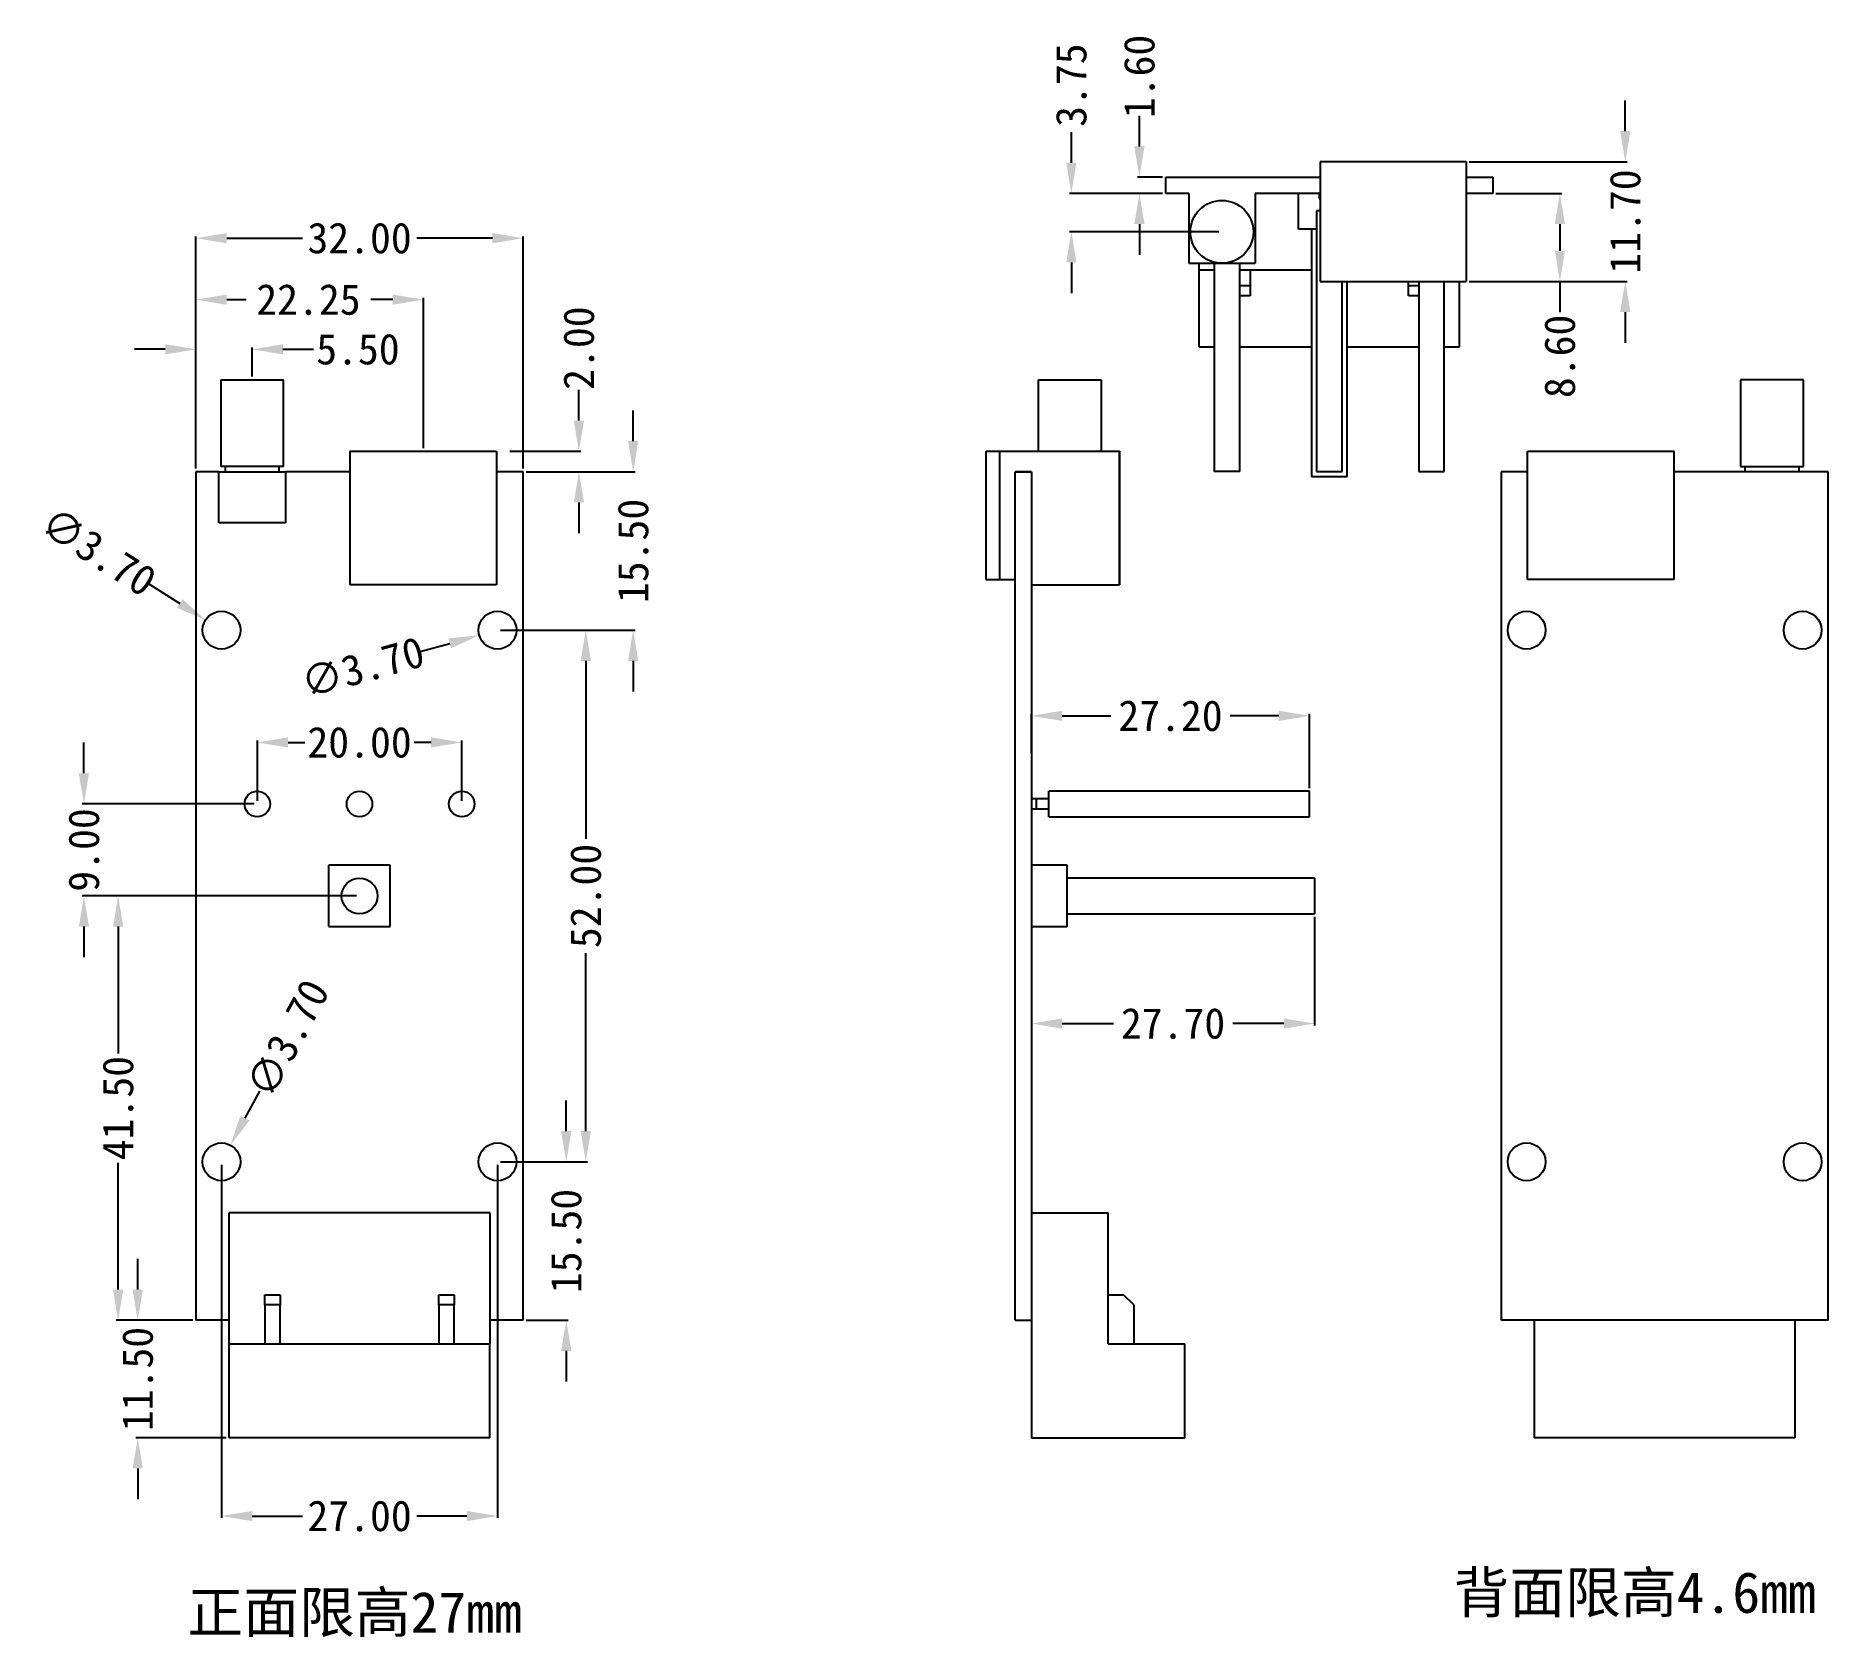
# Model space of a CAD drawing. Header units: millimetres. Extents: x 313 to 489, y 252 to 408.
import ezdxf

# ---------------------------------------------------------------- set-up
doc = ezdxf.new("R2010")
doc.units = ezdxf.units.MM
doc.layers.add('1', color=7, linetype='Continuous', true_color=0xffffff)
doc.dimstyles.get("Standard").update_dxf_attribs({"dimtxt": 3, "dimasz": 3, "dimexe": 0.18, "dimexo": 0.3, "dimgap": 0.09, "dimtad": 0, "dimzin": 0, "dimdsep": 46, "dimtxsty": 'Standard', "dimcen": 0, "dimclrd": 3, "dimclre": 3, "dimclrt": 4, "dimadec": 0, "dimazin": 0, "dimtfac": 1, "dimtofl": 0, "dimtmove": 0, "dimatfit": 3, "dimfxl": 1, "dimtolj": 1, "dimtzin": 0, "dimarcsym": 0})

# ---------------------------------------------------------------- blocks, each defined once
blk = doc.blocks.new('*D1')
at = {"color": 3, "linetype": 'ByBlock', "lineweight": -2, "transparency": 16777216}
for p, q in [((329.1, 366.15), (329.1, 388.87)), ((332.1, 388.69), (339.51, 388.69)), ((358.1, 388.69), (350.69, 388.69)), ((361.1, 366.15), (361.1, 388.87))]:
    blk.add_line(p, q, dxfattribs=at)
at = {"color": 3, "linetype": 'ByBlock', "lineweight": -3, "transparency": 16777216}
for points in [[(332.1, 389.19), (332.1, 388.19), (329.1, 388.69)], [(358.1, 389.19), (358.1, 388.19), (361.1, 388.69)]]:
    blk.add_solid(points, dxfattribs=at)
at = {"layer": 'Defpoints', "color": 0, "linetype": 'ByBlock', "lineweight": -3, "transparency": 16777216}
for p in [(361.1, 388.69), (329.1, 365.85), (361.1, 365.85)]:
    blk.add_point(p, dxfattribs=at)
at = {"color": 4, "linetype": 'ByBlock', "lineweight": -3, "transparency": 16777216, "insert": (345.1, 388.69), "char_height": 3, "attachment_point": 5}
blk.add_mtext('\\A1;32.00', dxfattribs=at)
blk = doc.blocks.new('*D2')
at = {"color": 3, "linetype": 'ByBlock', "lineweight": -2, "transparency": 16777216}
for p, q in [((358.9, 350.35), (367.41, 350.35)), ((367.23, 347.35), (367.23, 329.94)), ((367.23, 301.35), (367.23, 318.76)), ((358.9, 298.35), (367.41, 298.35))]:
    blk.add_line(p, q, dxfattribs=at)
at = {"color": 3, "linetype": 'ByBlock', "lineweight": -3, "transparency": 16777216}
for points in [[(366.73, 347.35), (367.73, 347.35), (367.23, 350.35)], [(366.73, 301.35), (367.73, 301.35), (367.23, 298.35)]]:
    blk.add_solid(points, dxfattribs=at)
at = {"layer": 'Defpoints', "color": 0, "linetype": 'ByBlock', "lineweight": -3, "transparency": 16777216}
for p in [(358.6, 350.35), (367.23, 350.35), (358.6, 298.35)]:
    blk.add_point(p, dxfattribs=at)
at = {"color": 4, "linetype": 'ByBlock', "lineweight": -3, "transparency": 16777216, "insert": (367.23, 324.35), "char_height": 3, "attachment_point": 5, "rotation": 90}
blk.add_mtext('\\A1;52.00', dxfattribs=at)
blk = doc.blocks.new('*D3')
at = {"color": 3, "linetype": 'ByBlock', "lineweight": -2, "transparency": 16777216}
for p, q in [((365.32, 301.35), (365.32, 304.35)), ((359.2, 298.35), (365.5, 298.35)), ((361.4, 282.85), (365.5, 282.85)), ((365.32, 279.85), (365.32, 276.85))]:
    blk.add_line(p, q, dxfattribs=at)
at = {"color": 3, "linetype": 'ByBlock', "lineweight": -3, "transparency": 16777216}
for points in [[(364.82, 301.35), (365.82, 301.35), (365.32, 298.35)], [(364.82, 279.85), (365.82, 279.85), (365.32, 282.85)]]:
    blk.add_solid(points, dxfattribs=at)
at = {"layer": 'Defpoints', "color": 0, "linetype": 'ByBlock', "lineweight": -3, "transparency": 16777216}
for p in [(358.9, 298.35), (361.1, 282.85), (365.32, 282.85)]:
    blk.add_point(p, dxfattribs=at)
at = {"color": 4, "linetype": 'ByBlock', "lineweight": -3, "transparency": 16777216, "insert": (365.32, 290.6), "char_height": 3, "attachment_point": 5, "rotation": 90}
blk.add_mtext('\\A1;15.50', dxfattribs=at)
blk = doc.blocks.new('*D4')
at = {"color": 3, "linetype": 'ByBlock', "lineweight": -2, "transparency": 16777216}
for p, q in [((371.87, 368.85), (371.87, 371.85)), ((361.4, 365.85), (372.05, 365.85)), ((358.9, 350.35), (372.05, 350.35)), ((371.87, 347.35), (371.87, 344.35))]:
    blk.add_line(p, q, dxfattribs=at)
at = {"color": 3, "linetype": 'ByBlock', "lineweight": -3, "transparency": 16777216}
for points in [[(371.37, 368.85), (372.37, 368.85), (371.87, 365.85)], [(371.37, 347.35), (372.37, 347.35), (371.87, 350.35)]]:
    blk.add_solid(points, dxfattribs=at)
at = {"layer": 'Defpoints', "color": 0, "linetype": 'ByBlock', "lineweight": -3, "transparency": 16777216}
for p in [(361.1, 365.85), (371.87, 365.85), (358.6, 350.35)]:
    blk.add_point(p, dxfattribs=at)
at = {"color": 4, "linetype": 'ByBlock', "lineweight": -3, "transparency": 16777216, "insert": (371.87, 358.1), "char_height": 3, "attachment_point": 5, "rotation": 90}
blk.add_mtext('\\A1;15.50', dxfattribs=at)
blk = doc.blocks.new('*D5')
at = {"color": 3, "linetype": 'ByBlock', "lineweight": -2, "transparency": 16777216}
for p, q in [((344.8, 324.35), (321.3, 324.35)), ((321.48, 321.35), (321.48, 308.94)), ((321.48, 285.85), (321.48, 298.26)), ((328.8, 282.85), (321.3, 282.85))]:
    blk.add_line(p, q, dxfattribs=at)
at = {"color": 3, "linetype": 'ByBlock', "lineweight": -3, "transparency": 16777216}
for points in [[(320.98, 321.35), (321.98, 321.35), (321.48, 324.35)], [(320.98, 285.85), (321.98, 285.85), (321.48, 282.85)]]:
    blk.add_solid(points, dxfattribs=at)
at = {"layer": 'Defpoints', "color": 0, "linetype": 'ByBlock', "lineweight": -3, "transparency": 16777216}
for p in [(345.1, 324.35), (321.48, 282.85), (329.1, 282.85)]:
    blk.add_point(p, dxfattribs=at)
at = {"color": 4, "linetype": 'ByBlock', "lineweight": -3, "transparency": 16777216, "insert": (321.48, 303.6), "char_height": 3, "attachment_point": 5, "rotation": 90}
blk.add_mtext('\\A1;41.50', dxfattribs=at)
blk = doc.blocks.new('*D6')
at = {"color": 3, "linetype": 'ByBlock', "lineweight": -2, "transparency": 16777216}
for p, q in [((318.14, 336.35), (318.14, 339.35)), ((334.8, 333.35), (317.96, 333.35)), ((344.8, 324.35), (317.96, 324.35)), ((318.14, 321.35), (318.14, 318.35))]:
    blk.add_line(p, q, dxfattribs=at)
at = {"color": 3, "linetype": 'ByBlock', "lineweight": -3, "transparency": 16777216}
for points in [[(317.64, 336.35), (318.64, 336.35), (318.14, 333.35)], [(317.64, 321.35), (318.64, 321.35), (318.14, 324.35)]]:
    blk.add_solid(points, dxfattribs=at)
at = {"layer": 'Defpoints', "color": 0, "linetype": 'ByBlock', "lineweight": -3, "transparency": 16777216}
for p in [(318.14, 333.35), (335.1, 333.35), (345.1, 324.35)]:
    blk.add_point(p, dxfattribs=at)
at = {"color": 4, "linetype": 'ByBlock', "lineweight": -3, "transparency": 16777216, "insert": (318.14, 328.85), "char_height": 3, "attachment_point": 5, "rotation": 90}
blk.add_mtext('\\A1;9.00', dxfattribs=at)
blk = doc.blocks.new('*D7')
at = {"color": 3, "linetype": 'ByBlock', "lineweight": -2, "transparency": 16777216}
for p, q in [((331.6, 298.05), (331.6, 263.52)), ((358.6, 298.05), (358.6, 263.52)), ((334.6, 263.7), (339.51, 263.7)), ((355.6, 263.7), (350.69, 263.7))]:
    blk.add_line(p, q, dxfattribs=at)
at = {"color": 3, "linetype": 'ByBlock', "lineweight": -3, "transparency": 16777216}
for points in [[(334.6, 264.2), (334.6, 263.2), (331.6, 263.7)], [(355.6, 264.2), (355.6, 263.2), (358.6, 263.7)]]:
    blk.add_solid(points, dxfattribs=at)
at = {"layer": 'Defpoints', "color": 0, "linetype": 'ByBlock', "lineweight": -3, "transparency": 16777216}
for p in [(331.6, 298.35), (358.6, 298.35), (358.6, 263.7)]:
    blk.add_point(p, dxfattribs=at)
at = {"color": 4, "linetype": 'ByBlock', "lineweight": -3, "transparency": 16777216, "insert": (345.1, 263.7), "char_height": 3, "attachment_point": 5}
blk.add_mtext('\\A1;27.00', dxfattribs=at)
blk = doc.blocks.new('*D8')
at = {"color": 3, "linetype": 'ByBlock', "lineweight": -2, "transparency": 16777216}
for p, q in [((323.4, 285.85), (323.4, 288.85)), ((328.8, 282.85), (323.22, 282.85)), ((332.05, 271.35), (323.22, 271.35)), ((323.4, 268.35), (323.4, 265.35))]:
    blk.add_line(p, q, dxfattribs=at)
at = {"color": 3, "linetype": 'ByBlock', "lineweight": -3, "transparency": 16777216}
for points in [[(322.9, 285.85), (323.9, 285.85), (323.4, 282.85)], [(322.9, 268.35), (323.9, 268.35), (323.4, 271.35)]]:
    blk.add_solid(points, dxfattribs=at)
at = {"layer": 'Defpoints', "color": 0, "linetype": 'ByBlock', "lineweight": -3, "transparency": 16777216}
for p in [(329.1, 282.85), (323.4, 271.35), (332.35, 271.35)]:
    blk.add_point(p, dxfattribs=at)
at = {"color": 4, "linetype": 'ByBlock', "lineweight": -3, "transparency": 16777216, "insert": (323.4, 277.1), "char_height": 3, "attachment_point": 5, "rotation": 90}
blk.add_mtext('\\A1;11.50', dxfattribs=at)
blk = doc.blocks.new('*D9')
at = {"color": 3, "linetype": 'ByBlock', "lineweight": -2, "transparency": 16777216}
for p, q in [((335.1, 333.65), (335.1, 339.55)), ((338.1, 339.37), (339.76, 339.37)), ((352.1, 339.37), (350.44, 339.37)), ((355.1, 333.65), (355.1, 339.55))]:
    blk.add_line(p, q, dxfattribs=at)
at = {"color": 3, "linetype": 'ByBlock', "lineweight": -3, "transparency": 16777216}
for points in [[(338.1, 339.87), (338.1, 338.87), (335.1, 339.37)], [(352.1, 339.87), (352.1, 338.87), (355.1, 339.37)]]:
    blk.add_solid(points, dxfattribs=at)
at = {"layer": 'Defpoints', "color": 0, "linetype": 'ByBlock', "lineweight": -3, "transparency": 16777216}
for p in [(355.1, 339.37), (335.1, 333.35), (355.1, 333.35)]:
    blk.add_point(p, dxfattribs=at)
at = {"color": 4, "linetype": 'ByBlock', "lineweight": -3, "transparency": 16777216, "insert": (345.1, 339.37), "char_height": 3, "attachment_point": 5}
blk.add_mtext('\\A1;20.00', dxfattribs=at)
blk = doc.blocks.new('*D10')
at = {"color": 3, "linetype": 'ByBlock', "lineweight": -2, "transparency": 16777216}
for p, q in [((329.1, 366.15), (329.1, 382.86)), ((332.1, 382.68), (334.01, 382.68)), ((348.35, 382.68), (346.19, 382.68)), ((351.35, 368.15), (351.35, 382.86))]:
    blk.add_line(p, q, dxfattribs=at)
at = {"color": 3, "linetype": 'ByBlock', "lineweight": -3, "transparency": 16777216}
for points in [[(332.1, 383.18), (332.1, 382.18), (329.1, 382.68)], [(348.35, 383.18), (348.35, 382.18), (351.35, 382.68)]]:
    blk.add_solid(points, dxfattribs=at)
at = {"layer": 'Defpoints', "color": 0, "linetype": 'ByBlock', "lineweight": -3, "transparency": 16777216}
for p in [(351.35, 382.68), (351.35, 367.85), (329.1, 365.85)]:
    blk.add_point(p, dxfattribs=at)
at = {"color": 4, "linetype": 'ByBlock', "lineweight": -3, "transparency": 16777216, "insert": (340.1, 382.68), "char_height": 3, "attachment_point": 5}
blk.add_mtext('\\A1;22.25', dxfattribs=at)
blk = doc.blocks.new('*D11')
at = {"color": 3, "linetype": 'ByBlock', "lineweight": -2, "transparency": 16777216}
for p, q in [((326.1, 377.82), (323.1, 377.82)), ((329.1, 366.45), (329.1, 378)), ((334.6, 375.15), (334.6, 378)), ((337.6, 377.82), (340.6, 377.82))]:
    blk.add_line(p, q, dxfattribs=at)
at = {"color": 3, "linetype": 'ByBlock', "lineweight": -3, "transparency": 16777216}
for points in [[(326.1, 378.32), (326.1, 377.32), (329.1, 377.82)], [(337.6, 378.32), (337.6, 377.32), (334.6, 377.82)]]:
    blk.add_solid(points, dxfattribs=at)
at = {"layer": 'Defpoints', "color": 0, "linetype": 'ByBlock', "lineweight": -3, "transparency": 16777216}
for p in [(334.6, 377.82), (334.6, 374.85), (329.1, 366.15)]:
    blk.add_point(p, dxfattribs=at)
at = {"color": 4, "linetype": 'ByBlock', "lineweight": -3, "transparency": 16777216, "insert": (344.94, 377.82), "char_height": 3, "attachment_point": 5}
blk.add_mtext('\\A1;5.50', dxfattribs=at)
blk = doc.blocks.new('*D12')
at = {"color": 3, "linetype": 'ByBlock', "lineweight": -2, "transparency": 16777216}
for p, q in [((366.56, 370.85), (366.56, 373.85)), ((359.8, 367.85), (366.74, 367.85)), ((361.7, 365.85), (366.74, 365.85)), ((366.56, 362.85), (366.56, 359.85))]:
    blk.add_line(p, q, dxfattribs=at)
at = {"color": 3, "linetype": 'ByBlock', "lineweight": -3, "transparency": 16777216}
for points in [[(366.06, 370.85), (367.06, 370.85), (366.56, 367.85)], [(366.06, 362.85), (367.06, 362.85), (366.56, 365.85)]]:
    blk.add_solid(points, dxfattribs=at)
at = {"layer": 'Defpoints', "color": 0, "linetype": 'ByBlock', "lineweight": -3, "transparency": 16777216}
for p in [(359.5, 367.85), (366.56, 367.85), (361.4, 365.85)]:
    blk.add_point(p, dxfattribs=at)
at = {"color": 4, "linetype": 'ByBlock', "lineweight": -3, "transparency": 16777216, "insert": (366.56, 377.94), "char_height": 3, "attachment_point": 5, "rotation": 90}
blk.add_mtext('\\A1;2.00', dxfattribs=at)
blk = doc.blocks.new('*D13')
at = {"color": 3, "linetype": 'ByBlock', "lineweight": -2, "transparency": 16777216}
blk.add_line((324.49, 354.88), (327.51, 352.96), dxfattribs=at)
at = {"color": 3, "linetype": 'ByBlock', "lineweight": -3, "transparency": 16777216}
blk.add_solid([(327.78, 353.38), (327.24, 352.54), (330.04, 351.34)], dxfattribs=at)
at = {"layer": 'Defpoints', "color": 0, "linetype": 'ByBlock', "lineweight": -3, "transparency": 16777216}
for p in [(330.04, 351.34), (333.15, 349.35)]:
    blk.add_point(p, dxfattribs=at)
at = {"color": 4, "linetype": 'ByBlock', "lineweight": -3, "transparency": 16777216, "insert": (319.57, 358.02), "char_height": 3, "attachment_point": 5, "rotation": 327.4483}
blk.add_mtext('\\A1;∅3.70', dxfattribs=at)
blk = doc.blocks.new('*D14')
at = {"color": 3, "linetype": 'ByBlock', "lineweight": -2, "transparency": 16777216}
for p, q in [((410.83, 321.05), (410.83, 311.69)), ((438.53, 322.3), (438.53, 311.69)), ((413.83, 311.87), (418.84, 311.87)), ((435.53, 311.87), (430.52, 311.87))]:
    blk.add_line(p, q, dxfattribs=at)
at = {"color": 3, "linetype": 'ByBlock', "lineweight": -3, "transparency": 16777216}
for points in [[(413.83, 312.37), (413.83, 311.37), (410.83, 311.87)], [(435.53, 312.37), (435.53, 311.37), (438.53, 311.87)]]:
    blk.add_solid(points, dxfattribs=at)
at = {"layer": 'Defpoints', "color": 0, "linetype": 'ByBlock', "lineweight": -3, "transparency": 16777216}
for p in [(410.83, 321.35), (438.53, 322.6), (438.53, 311.87)]:
    blk.add_point(p, dxfattribs=at)
at = {"color": 4, "linetype": 'ByBlock', "lineweight": -3, "transparency": 16777216, "insert": (424.68, 311.87), "char_height": 3, "attachment_point": 5}
blk.add_mtext('\\A1;27.70', dxfattribs=at)
blk = doc.blocks.new('*D15')
at = {"color": 3, "linetype": 'ByBlock', "lineweight": -2, "transparency": 16777216}
for p, q in [((410.83, 338.34), (410.83, 342.15)), ((413.83, 341.97), (418.59, 341.97)), ((435.03, 341.97), (430.27, 341.97)), ((438.03, 334.9), (438.03, 342.15))]:
    blk.add_line(p, q, dxfattribs=at)
at = {"color": 3, "linetype": 'ByBlock', "lineweight": -3, "transparency": 16777216}
for points in [[(413.83, 342.47), (413.83, 341.47), (410.83, 341.97)], [(435.03, 342.47), (435.03, 341.47), (438.03, 341.97)]]:
    blk.add_solid(points, dxfattribs=at)
at = {"layer": 'Defpoints', "color": 0, "linetype": 'ByBlock', "lineweight": -3, "transparency": 16777216}
for p in [(438.03, 341.97), (410.83, 338.04), (438.03, 334.6)]:
    blk.add_point(p, dxfattribs=at)
at = {"color": 4, "linetype": 'ByBlock', "lineweight": -3, "transparency": 16777216, "insert": (424.43, 341.97), "char_height": 3, "attachment_point": 5}
blk.add_mtext('\\A1;27.20', dxfattribs=at)
blk = doc.blocks.new('*D16')
at = {"color": 3, "linetype": 'ByBlock', "lineweight": -2, "transparency": 16777216}
blk.add_line((351.03, 348.27), (353.92, 349.06), dxfattribs=at)
at = {"color": 3, "linetype": 'ByBlock', "lineweight": -3, "transparency": 16777216}
blk.add_solid([(353.79, 349.54), (354.05, 348.58), (356.81, 349.86)], dxfattribs=at)
at = {"layer": 'Defpoints', "color": 0, "linetype": 'ByBlock', "lineweight": -3, "transparency": 16777216}
for p in [(360.38, 350.84), (356.81, 349.86)]:
    blk.add_point(p, dxfattribs=at)
at = {"color": 4, "linetype": 'ByBlock', "lineweight": -3, "transparency": 16777216, "insert": (345.4, 346.72), "char_height": 3, "attachment_point": 5, "rotation": 15.3792}
blk.add_mtext('\\A1;∅3.70', dxfattribs=at)
blk = doc.blocks.new('*D17')
at = {"color": 3, "linetype": 'ByBlock', "lineweight": -2, "transparency": 16777216}
blk.add_line((335.31, 305.27), (333.89, 302.62), dxfattribs=at)
at = {"color": 3, "linetype": 'ByBlock', "lineweight": -3, "transparency": 16777216}
blk.add_solid([(333.45, 302.86), (334.33, 302.39), (332.47, 299.98)], dxfattribs=at)
at = {"layer": 'Defpoints', "color": 0, "linetype": 'ByBlock', "lineweight": -3, "transparency": 16777216}
for p in [(332.47, 299.98), (330.72, 296.72)]:
    blk.add_point(p, dxfattribs=at)
at = {"color": 4, "linetype": 'ByBlock', "lineweight": -3, "transparency": 16777216, "insert": (338.07, 310.41), "char_height": 3, "attachment_point": 5, "rotation": 61.7949}
blk.add_mtext('\\A1;∅3.70', dxfattribs=at)
blk = doc.blocks.new('*D18')
at = {"color": 3, "linetype": 'ByBlock', "lineweight": -2, "transparency": 16777216}
for p, q in [((414.73, 396.07), (414.73, 399.07)), ((423.66, 393.07), (414.55, 393.07)), ((429.16, 389.32), (414.55, 389.32)), ((414.73, 386.32), (414.73, 383.32))]:
    blk.add_line(p, q, dxfattribs=at)
at = {"color": 3, "linetype": 'ByBlock', "lineweight": -3, "transparency": 16777216}
for points in [[(414.23, 396.07), (415.23, 396.07), (414.73, 393.07)], [(414.23, 386.32), (415.23, 386.32), (414.73, 389.32)]]:
    blk.add_solid(points, dxfattribs=at)
at = {"layer": 'Defpoints', "color": 0, "linetype": 'ByBlock', "lineweight": -3, "transparency": 16777216}
for p in [(414.73, 393.07), (423.96, 393.07), (429.46, 389.32)]:
    blk.add_point(p, dxfattribs=at)
at = {"color": 4, "linetype": 'ByBlock', "lineweight": -3, "transparency": 16777216, "insert": (414.73, 403.66), "char_height": 3, "attachment_point": 5, "rotation": 90}
blk.add_mtext('\\A1;3.75', dxfattribs=at)
blk = doc.blocks.new('*D19')
at = {"color": 3, "linetype": 'ByBlock', "lineweight": -2, "transparency": 16777216}
for p, q in [((421.39, 397.67), (421.39, 400.67)), ((423.66, 394.67), (421.21, 394.67)), ((423.66, 393.07), (421.21, 393.07)), ((421.39, 390.07), (421.39, 387.07))]:
    blk.add_line(p, q, dxfattribs=at)
at = {"color": 3, "linetype": 'ByBlock', "lineweight": -3, "transparency": 16777216}
for points in [[(420.89, 397.67), (421.89, 397.67), (421.39, 394.67)], [(420.89, 390.07), (421.89, 390.07), (421.39, 393.07)]]:
    blk.add_solid(points, dxfattribs=at)
at = {"layer": 'Defpoints', "color": 0, "linetype": 'ByBlock', "lineweight": -3, "transparency": 16777216}
for p in [(421.39, 394.67), (423.96, 394.67), (423.96, 393.07)]:
    blk.add_point(p, dxfattribs=at)
at = {"color": 4, "linetype": 'ByBlock', "lineweight": -3, "transparency": 16777216, "insert": (421.39, 404.51), "char_height": 3, "attachment_point": 5, "rotation": 90}
blk.add_mtext('\\A1;1.60', dxfattribs=at)
blk = doc.blocks.new('*D20')
at = {"color": 3, "linetype": 'ByBlock', "lineweight": -2, "transparency": 16777216}
for p, q in [((456.26, 393.07), (462.7, 393.07)), ((462.52, 390.07), (462.52, 387.47)), ((454.66, 384.47), (462.7, 384.47)), ((462.52, 384.47), (462.52, 381.47))]:
    blk.add_line(p, q, dxfattribs=at)
at = {"color": 3, "linetype": 'ByBlock', "lineweight": -3, "transparency": 16777216}
for points in [[(462.02, 390.07), (463.02, 390.07), (462.52, 393.07)], [(462.02, 387.47), (463.02, 387.47), (462.52, 384.47)]]:
    blk.add_solid(points, dxfattribs=at)
at = {"layer": 'Defpoints', "color": 0, "linetype": 'ByBlock', "lineweight": -3, "transparency": 16777216}
for p in [(455.96, 393.07), (454.36, 384.47), (462.52, 384.47)]:
    blk.add_point(p, dxfattribs=at)
at = {"color": 4, "linetype": 'ByBlock', "lineweight": -3, "transparency": 16777216, "insert": (462.52, 377.13), "char_height": 3, "attachment_point": 5, "rotation": 90}
blk.add_mtext('\\A1;8.60', dxfattribs=at)
blk = doc.blocks.new('*D21')
at = {"color": 3, "linetype": 'ByBlock', "lineweight": -2, "transparency": 16777216}
for p, q in [((468.92, 399.17), (468.92, 402.17)), ((453.66, 396.17), (469.1, 396.17)), ((453.66, 384.47), (469.1, 384.47)), ((468.92, 381.47), (468.92, 378.47))]:
    blk.add_line(p, q, dxfattribs=at)
at = {"color": 3, "linetype": 'ByBlock', "lineweight": -3, "transparency": 16777216}
for points in [[(468.42, 399.17), (469.42, 399.17), (468.92, 396.17)], [(468.42, 381.47), (469.42, 381.47), (468.92, 384.47)]]:
    blk.add_solid(points, dxfattribs=at)
at = {"layer": 'Defpoints', "color": 0, "linetype": 'ByBlock', "lineweight": -3, "transparency": 16777216}
for p in [(453.36, 396.17), (468.92, 396.17), (453.36, 384.47)]:
    blk.add_point(p, dxfattribs=at)
at = {"color": 4, "linetype": 'ByBlock', "lineweight": -3, "transparency": 16777216, "insert": (468.92, 390.32), "char_height": 3, "attachment_point": 5, "rotation": 90}
blk.add_mtext('\\A1;11.70', dxfattribs=at)

msp = doc.modelspace()

# ---------------------------------------------------------------- linework, layer by layer
at = {"layer": '1', "color": 0, "linetype": 'ByBlock', "lineweight": -3}
for p, q in [((423.959, 394.666), (439.059, 394.666)), ((423.959, 393.066), (423.959, 394.666)), ((453.359, 396.166), (439.059, 396.166)), ((439.059, 396.166), (439.059, 384.466)), ((453.359, 396.166), (453.359, 384.466)), ((453.359, 394.666), (455.959, 394.666)), ((455.959, 394.666), (455.959, 393.066)), ((426.209, 393.066), (423.959, 393.066)), ((426.209, 393.066), (426.209, 386.236)), ((439.059, 393.066), (432.709, 393.066)), ((432.709, 393.066), (432.709, 386.236)), ((436.959, 389.566), (436.959, 393.066)), ((438.959, 393.066), (438.959, 392.566)), ((455.959, 393.066), (453.359, 393.066)), ((438.709, 391.366), (438.709, 365.866)), ((439.059, 391.366), (438.709, 391.366)), ((438.959, 392.566), (439.059, 392.566)), ((438.709, 389.566), (436.959, 389.566)), ((438.209, 389.566), (438.209, 365.366)), ((426.209, 386.236), (432.709, 386.236)), ((427.209, 386.237), (427.209, 385.566)), ((428.709, 386.236), (428.709, 365.866)), ((431.209, 365.866), (431.209, 386.236)), ((428.709, 385.566), (427.209, 385.566)), ((427.209, 385.566), (427.209, 378.066)), ((438.209, 385.566), (431.209, 385.566)), ((431.209, 384.066), (432.209, 384.066)), ((432.209, 385.566), (432.209, 384.066)), ((432.209, 384.066), (432.209, 383.066)), ((439.059, 384.466), (453.359, 384.466)), ((441.209, 365.866), (441.209, 384.466)), ((441.709, 365.366), (441.709, 384.466)), ((447.709, 384.066), (447.709, 384.466)), ((447.709, 384.066), (448.709, 384.066)), ((447.709, 383.066), (447.709, 384.066)), ((448.709, 384.466), (448.709, 365.866)), ((451.209, 365.866), (451.209, 384.466)), ((452.709, 378.066), (452.709, 384.466)), ((432.209, 383.066), (431.209, 383.066)), ((448.709, 383.066), (447.709, 383.066)), ((427.209, 378.066), (428.709, 378.066)), ((431.209, 378.066), (438.209, 378.066)), ((441.709, 378.066), (448.709, 378.066)), ((451.209, 378.066), (452.709, 378.066)), ((331.521, 374.848), (331.521, 366.348)), ((331.521, 374.848), (337.671, 374.848)), ((337.671, 366.348), (337.671, 374.848)), ((411.504, 367.848), (411.504, 374.848)), ((411.504, 374.848), (417.654, 374.848)), ((417.654, 374.848), (417.654, 367.848)), ((480.189, 374.848), (480.189, 366.348)), ((483.264, 374.848), (480.189, 374.848)), ((486.339, 374.848), (483.264, 374.848)), ((486.339, 366.348), (486.339, 374.848)), ((344.196, 354.798), (344.196, 367.848)), ((344.196, 367.848), (358.496, 367.848)), ((358.496, 367.848), (358.496, 354.798)), ((406.379, 367.848), (419.429, 367.848)), ((406.379, 367.848), (406.379, 355.298)), ((407.729, 355.298), (407.729, 367.848)), ((407.729, 367.848), (419.429, 367.848)), ((419.429, 354.798), (419.429, 367.848)), ((419.429, 367.848), (419.429, 354.798)), ((459.364, 355.298), (459.364, 367.848)), ((459.364, 367.848), (473.664, 367.848)), ((473.664, 367.848), (473.664, 355.298)), ((330.846, 365.848), (329.096, 365.848)), ((329.096, 365.848), (329.096, 282.848)), ((331.346, 365.848), (329.096, 365.848)), ((331.346, 360.848), (331.346, 365.848)), ((331.346, 365.848), (337.846, 365.848)), ((334.596, 366.348), (331.521, 366.348)), ((331.946, 366.348), (331.946, 365.848)), ((337.671, 366.348), (334.596, 366.348)), ((337.246, 365.848), (337.246, 366.348)), ((337.846, 365.848), (337.846, 360.848)), ((344.196, 365.848), (337.846, 365.848)), ((361.096, 365.848), (358.496, 365.848)), ((361.096, 365.848), (359.496, 365.848)), ((361.096, 282.848), (361.096, 365.848)), ((410.829, 365.848), (409.229, 365.848)), ((409.229, 282.848), (409.229, 365.848)), ((409.229, 365.848), (410.829, 365.848)), ((410.829, 365.848), (410.829, 282.848)), ((431.209, 365.866), (428.709, 365.866)), ((438.209, 365.366), (441.709, 365.366)), ((438.709, 365.866), (441.209, 365.866)), ((448.709, 365.866), (451.209, 365.866)), ((459.364, 365.848), (456.764, 365.848)), ((456.764, 365.848), (456.764, 282.848)), ((488.764, 365.848), (473.664, 365.848)), ((480.189, 366.348), (486.339, 366.348)), ((480.614, 366.348), (480.614, 365.848)), ((485.914, 365.848), (485.914, 366.348)), ((488.764, 282.848), (488.764, 365.848)), ((337.846, 360.848), (331.346, 360.848)), ((358.496, 354.798), (344.196, 354.798)), ((406.379, 355.298), (409.229, 355.298)), ((407.729, 355.298), (409.229, 355.298)), ((410.829, 354.798), (419.429, 354.798)), ((410.829, 354.798), (419.429, 354.798)), ((473.664, 355.298), (459.364, 355.298)), ((411.329, 333.848), (410.829, 333.848)), ((412.529, 333.848), (411.329, 333.848)), ((411.329, 332.848), (411.329, 333.848)), ((438.029, 334.598), (412.529, 334.598)), ((412.529, 333.348), (412.529, 334.598)), ((412.529, 332.098), (412.529, 333.348)), ((438.029, 332.098), (438.029, 334.598)), ((411.329, 332.848), (410.829, 332.848)), ((412.529, 332.848), (411.329, 332.848)), ((412.529, 332.098), (438.029, 332.098)), ((342.096, 321.348), (342.096, 327.348)), ((348.096, 327.348), (342.096, 327.348)), ((348.096, 321.348), (348.096, 327.348)), ((414.329, 327.348), (410.829, 327.348)), ((414.329, 321.348), (414.329, 327.348)), ((438.529, 326.098), (414.329, 326.098)), ((438.529, 326.098), (438.529, 322.598)), ((342.096, 321.348), (348.096, 321.348)), ((410.829, 321.348), (414.329, 321.348)), ((414.329, 322.598), (438.529, 322.598)), ((332.346, 280.548), (332.346, 293.348)), ((357.846, 293.348), (332.346, 293.348)), ((357.846, 293.348), (357.846, 280.548)), ((410.829, 293.348), (418.329, 293.348)), ((418.329, 280.548), (418.329, 293.348)), ((335.846, 284.348), (335.846, 285.348)), ((335.846, 285.348), (337.346, 285.348)), ((335.846, 284.348), (335.846, 280.548)), ((337.346, 284.348), (335.846, 284.348)), ((337.346, 285.348), (337.346, 284.348)), ((337.346, 280.548), (337.346, 284.348)), ((352.846, 284.348), (352.846, 285.348)), ((352.846, 285.348), (354.346, 285.348)), ((352.846, 284.348), (352.846, 280.548)), ((354.346, 284.348), (352.846, 284.348)), ((354.346, 285.348), (354.346, 284.348)), ((354.346, 280.548), (354.346, 284.348)), ((418.329, 285.348), (419.829, 285.348)), ((420.829, 284.348), (419.829, 285.348)), ((420.829, 284.348), (420.829, 280.548)), ((332.346, 282.848), (329.096, 282.848)), ((361.096, 282.848), (357.846, 282.848)), ((409.229, 282.848), (410.829, 282.848)), ((410.829, 282.848), (410.829, 271.348)), ((488.764, 282.848), (456.764, 282.848)), ((460.014, 282.848), (460.014, 271.348)), ((485.514, 282.848), (485.514, 271.348)), ((332.346, 271.348), (332.346, 280.548)), ((332.346, 280.548), (357.846, 280.548)), ((357.846, 271.348), (357.846, 280.548)), ((418.329, 280.548), (425.829, 280.548)), ((425.829, 271.348), (425.829, 280.548)), ((357.846, 271.348), (332.346, 271.348)), ((410.829, 271.348), (425.829, 271.348)), ((485.514, 271.348), (460.014, 271.348))]:
    msp.add_line(p, q, dxfattribs=at)
for centre, radius in [((429.459, 389.316), 3.075), ((331.596, 350.348), 1.85), ((358.596, 350.348), 1.85), ((459.264, 350.348), 1.85), ((486.264, 350.348), 1.85), ((335.096, 333.348), 1.25), ((345.096, 333.348), 1.25), ((355.096, 333.348), 1.25), ((345.096, 324.348), 1.75), ((331.596, 298.348), 1.85), ((358.596, 298.348), 1.85), ((459.264, 298.348), 1.85), ((486.264, 298.348), 1.85)]:
    msp.add_circle(centre, radius, dxfattribs=at)

# ---------------------------------------------------------------- texts
at = {"color": 0, "linetype": 'ByBlock', "lineweight": -3, "char_height": 4, "width": 48.94409, "attachment_point": 1}
for s, insert in [('{\\fSimHei|b0|i0|c134|p49;背面限高4.6mm}', (452.125, 258.227)), ('{\\fSimHei|b0|i0|c134|p49;正面限高27mm}', (328.27, 256.289))]:
    msp.add_mtext(s, dxfattribs=dict(at, insert=insert))

# ---------------------------------------------------------------- dimensions: what is measured, and where the dimension line sits
at = {"color": 0, "linetype": 'ByBlock', "lineweight": -3}
for base, p1, p2, picture, middle in [((414.731, 393.066), (429.459, 389.316), (423.959, 393.066), '*D18', (414.731, 403.656)), ((421.395, 394.666), (423.959, 393.066), (423.959, 394.666), '*D19', (421.395, 404.506)), ((468.922, 396.166), (453.359, 384.466), (453.359, 396.166), '*D21', (468.922, 390.316)), ((462.521, 384.466), (455.959, 393.066), (454.359, 384.466), '*D20', (462.521, 377.126)), ((366.556, 367.848), (361.396, 365.848), (359.496, 367.848), '*D12', (366.556, 377.938)), ((371.872, 365.848), (358.596, 350.348), (361.096, 365.848), '*D4', (371.872, 358.098)), ((367.231, 350.348), (358.596, 298.348), (358.596, 350.348), '*D2', (367.231, 324.348)), ((318.14, 333.348), (345.096, 324.348), (335.096, 333.348), '*D6', (318.14, 328.848)), ((321.481, 282.848), (345.096, 324.348), (329.096, 282.848), '*D5', (321.481, 303.598)), ((323.397, 271.348), (329.096, 282.848), (332.346, 271.348), '*D8', (323.397, 277.098))]:
    dim = msp.add_linear_dim(base=base, p1=p1, p2=p2, angle=90, dimstyle='Standard', dxfattribs=at)
    dim.commit()
    dim.dimension.update_dxf_attribs({"geometry": picture, "text_midpoint": middle})
for base, p2, picture, middle in [((361.096, 388.693), (361.096, 365.848), '*D1', (345.096, 388.693)), ((351.346, 382.683), (351.346, 367.848), '*D10', (340.096, 382.683))]:
    dim = msp.add_linear_dim(base=base, p1=(329.096, 365.848), p2=p2, dimstyle='Standard', dxfattribs=at)
    dim.commit()
    dim.dimension.update_dxf_attribs({"geometry": picture, "text_midpoint": middle, "dimtype": 160})
for base, p1, p2, picture, middle in [((334.596, 377.818), (329.096, 366.148), (334.596, 374.848), '*D11', (344.936, 377.818)), ((438.029, 341.969), (410.829, 338.043), (438.029, 334.598), '*D15', (424.429, 341.969)), ((355.096, 339.374), (335.096, 333.348), (355.096, 333.348), '*D9', (345.096, 339.374)), ((438.529, 311.869), (410.829, 321.348), (438.529, 322.598), '*D14', (424.679, 311.869)), ((358.596, 263.702), (331.596, 298.348), (358.596, 298.348), '*D7', (345.096, 263.702))]:
    dim = msp.add_linear_dim(base=base, p1=p1, p2=p2, dimstyle='Standard', dxfattribs=at)
    dim.commit()
    dim.dimension.update_dxf_attribs({"geometry": picture, "text_midpoint": middle})
dim = msp.add_diameter_dim_2p(p1=(333.155, 349.352), p2=(330.036, 351.343), dimstyle='Standard', dxfattribs=at)
dim.commit()
dim.dimension.update_dxf_attribs({"geometry": '*D13', "text_midpoint": (319.569, 358.025), "dimtype": 163})
for p1, p2, picture, middle in [((360.379, 350.838), (356.812, 349.857), '*D16', (345.396, 346.717)), ((330.721, 296.717), (332.47, 299.978), '*D17', (338.066, 310.412))]:
    dim = msp.add_diameter_dim_2p(p1=p1, p2=p2, dimstyle='Standard', dxfattribs=at)
    dim.commit()
    dim.dimension.update_dxf_attribs({"geometry": picture, "text_midpoint": middle})
dim = msp.add_linear_dim(base=(365.32, 282.848), p1=(358.896, 298.348), p2=(361.096, 282.848), angle=90, dimstyle='Standard', dxfattribs=at)
dim.commit()
dim.dimension.update_dxf_attribs({"geometry": '*D3', "text_midpoint": (365.32, 290.598), "dimtype": 160})

doc.saveas('drawing.dxf')
